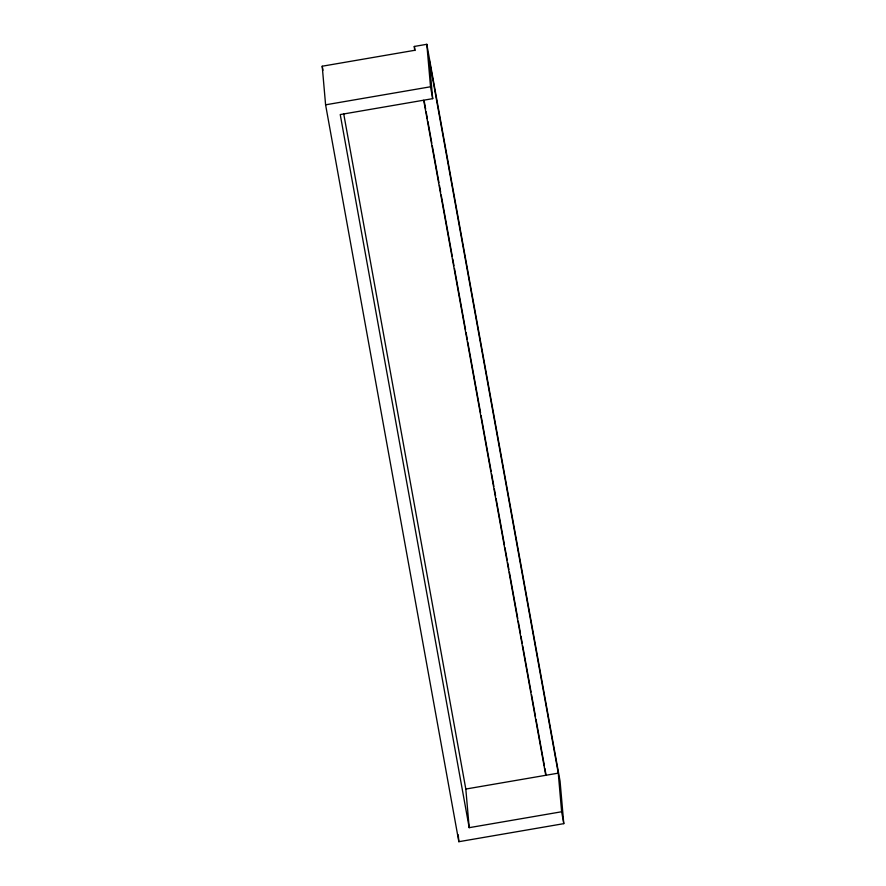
<?xml version="1.0" encoding="UTF-8"?>
<svg xmlns="http://www.w3.org/2000/svg" width="886" height="886" viewBox="0 0 886 886"><rect width="100%" height="100%" fill="white"/><g stroke="black" fill="none" stroke-linecap="round" stroke-linejoin="round"><path stroke-width="1.33" d="M414.327 46.449L426.819 44.3L560.063 781.175L563.784 823.648L458.848 841.7L325.594 104.825L322.216 66.217L414.659 50.314L414.327 46.449L415.058 50.535M325.594 104.825L430.53 86.773L426.819 44.3M432.678 98.656L340.235 114.56L469.192 827.668L561.635 811.764L558.258 773.146L429.3 60.049L432.678 98.656L430.53 86.773M469.192 827.668L465.815 789.049L558.258 773.146M561.635 811.764L563.784 823.648M424.172 100.926L425.657 109.1M426.144 111.824L427.373 118.635M427.872 121.36L431.814 143.155M432.302 145.88L438.958 182.66M439.445 185.373L440.674 192.184M441.173 194.909L452.259 256.209M452.746 258.933L453.975 265.745M454.474 268.469L465.549 329.758M466.047 332.483L467.276 339.294M467.775 342.018L480.577 412.843M481.076 415.567L491.165 471.407M491.664 474.132L493.879 486.392M494.366 489.116L495.606 495.927M496.094 498.652L504.466 544.956M504.965 547.681L507.18 559.941M507.667 562.665L508.907 569.476M509.395 572.201L517.767 618.517M518.266 621.241L520.481 633.49M520.968 636.214L522.197 643.026M522.696 645.75L531.068 692.066M531.567 694.79L535.498 716.575M535.997 719.299L544.369 765.615M544.857 768.339L546.097 775.15M423.696 100.295L545.765 775.294M343.757 114.05L465.815 789.049M322.216 66.217L322.958 70.304M458.239 834.8L458.848 841.7"/></g></svg>
